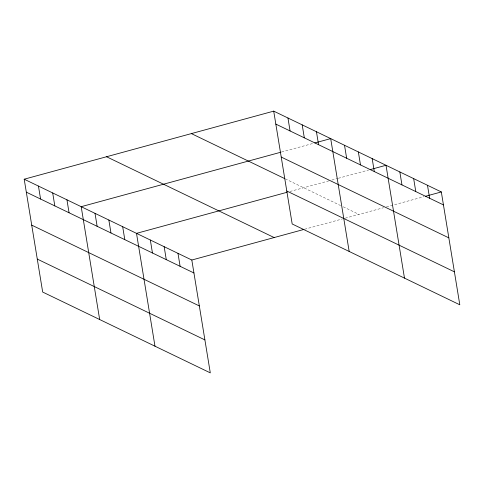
<?xml version="1.0" encoding="UTF-8"?>
<svg xmlns="http://www.w3.org/2000/svg" width="484" height="484" viewBox="0 0 484 484"><rect width="100%" height="100%" fill="white"/><g stroke="black" fill="none" stroke-linecap="round" stroke-linejoin="round"><path stroke-width="0.36" stroke-dasharray="2.42 1.81" d="M281.579 152.006L313.36 143.337M289.892 191.501L330.397 180.453M331.836 180.06L337.614 178.481M338.34 178.281L368.675 170.005M304.605 229.247L342.309 218.962M345.207 218.169L383.54 207.715M386.432 206.922L423.984 196.679M285.233 178.856L340.548 205.525M343.18 206.795L358.983 214.412"/><path stroke-width="0.73" d="M24.2 179.207L191.815 260.023L210.292 372.868L42.677 292.052L24.2 179.207L273.708 111.132L441.323 191.948L459.8 304.793L292.185 223.977L273.708 111.132M280.859 152.206L81.191 206.686L99.668 319.531M314.806 142.943L330.693 138.612L349.176 251.456M286.994 192.293L136.5 233.355L154.983 346.199M370.121 169.612L386.008 165.28L404.485 278.125M191.815 260.023L303.879 229.446M425.43 196.28L441.323 191.948M275.826 124.092L443.441 204.907M281.228 157.052L448.843 237.868M191.368 133.596L284.574 178.536M286.788 191.017L454.403 271.833M106.534 156.743L274.15 237.559M26.324 192.166L193.939 272.982M31.72 225.127L199.335 305.942M37.28 259.091L204.895 339.907M427.493 185.281L429.617 198.24M413.663 178.614L415.786 191.573M399.838 171.947L401.956 184.906M372.178 158.613L374.301 171.572M358.354 151.946L360.471 164.899M344.523 145.279L346.647 158.232M316.445 131.739L318.569 144.698M302.197 124.872L304.321 137.831M287.956 117.999L290.073 130.958M177.985 253.356L180.108 266.315M164.161 246.689L166.278 259.648M150.33 240.022L152.454 252.981M122.676 226.687L124.793 239.647M108.846 220.02L110.969 232.973M95.015 213.353L97.139 226.306M66.943 199.813L69.061 212.772M52.695 192.947L54.819 205.906M38.448 186.074L40.571 199.033"/></g></svg>
